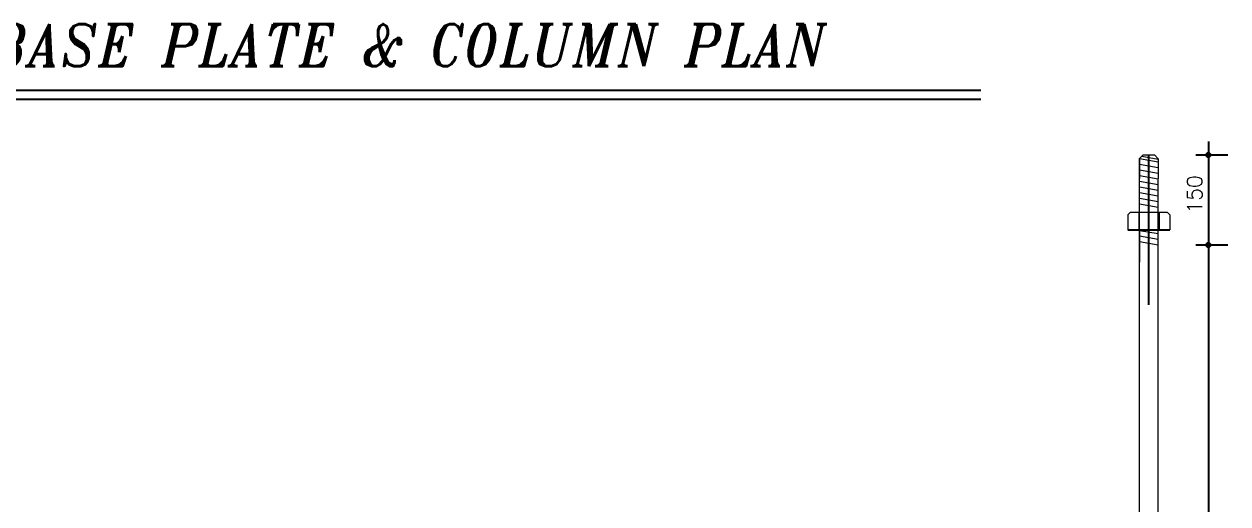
# Model space of a CAD drawing. Header units: inches. Extents: x 460503 to 460688, y 47570 to 48852.
# Drawn here: x 460525.59 to 460545.66, y 48665.38 to 48673.38 of the extents above; entities that cross this region are included whole.
import ezdxf

# ---------------------------------------------------------------- set-up
doc = ezdxf.new("R2010")
doc.units = ezdxf.units.IN
doc.header["$MEASUREMENT"] = 0
for name, color, linetype in [('1R', 1, 'Continuous'), ('3G', 3, 'Continuous'), ('4C', 4, 'Continuous'), ('6M', 6, 'Continuous')]:
    doc.layers.add(name, color=color, linetype=linetype)
doc.layers.add('2', color=2, linetype='Continuous', lineweight=9)
doc.styles.add('ITALICT', font='italict')
doc.styles.add('ROMANS', font='ROMANS', dxfattribs={"width": 0.8})

msp = doc.modelspace()

# ---------------------------------------------------------------- linework, layer by layer
at = {"color": 2}
for p, q in [((460543.99425605, 48669.95446031), (460544.19094921, 48669.95446031)), ((460544.19094921, 48669.95446031), (460544.50344921, 48669.95446031)), ((460544.50344921, 48669.95446031), (460544.69850786, 48669.95455578))]:
    msp.add_line(p, q, dxfattribs=at)
at = {"layer": '1R'}
for p, q in [((460545.33815073, 48671.42689343), (460545.33815073, 48655.52631019)), ((460544.34719921, 48668.70446031), (460544.34719921, 48671.20446031)), ((460545.1289045, 48671.20093855), (460545.66454107, 48671.20093855)), ((460545.1289045, 48669.70093855), (460545.66454107, 48669.70093855))]:
    msp.add_line(p, q, dxfattribs=at)
at = {"layer": '2'}
for p, q in [((460544.25351871, 48671.20254065), (460544.19094921, 48671.13990985)), ((460544.23076583, 48671.17976548), (460544.50226069, 48671.13203065)), ((460544.25182632, 48671.2008466), (460544.43962678, 48671.20093855)), ((460544.43962678, 48671.20093855), (460544.50225758, 48671.13836905)), ((460544.18925589, 48671.14011778), (460544.50228367, 48671.08508054)), ((460544.18930186, 48671.04621755), (460544.50232965, 48670.99118031)), ((460544.19094921, 48655.70093855), (460544.19094921, 48671.13990985)), ((460544.19094921, 48671.13990985), (460544.19111011, 48670.81125905)), ((460544.50225758, 48671.13836905), (460544.50241849, 48670.80971824)), ((460544.18934783, 48670.95231732), (460544.50237562, 48670.89728008)), ((460544.18939381, 48670.85841709), (460544.50344921, 48670.80319917)), ((460544.18939381, 48670.76452494), (460544.50344921, 48670.70930703)), ((460544.50344921, 48655.70093855), (460544.50344921, 48670.80319917)), ((460544.18939381, 48670.6706328), (460544.50344921, 48670.61541488)), ((460544.18939381, 48670.57674065), (460544.50344921, 48670.52152273)), ((460544.18939381, 48670.4828485), (460544.50344921, 48670.42763059)), ((460544.18939381, 48670.38895636), (460544.50344921, 48670.33373844)), ((460543.99413551, 48670.20066552), (460544.04106264, 48670.24763862)), ((460543.99413551, 48670.20066552), (460543.99425605, 48669.95446031)), ((460544.04106264, 48670.24763862), (460544.65141413, 48670.24793745)), ((460544.17677759, 48670.24770507), (460544.17692116, 48669.95446031)), ((460544.51569917, 48670.247871), (460544.51584282, 48669.95446031)), ((460544.69838723, 48670.20101032), (460544.65141413, 48670.24793745)), ((460544.69838723, 48670.20101032), (460544.69850791, 48669.95446031)), ((460544.18960928, 48669.95427307), (460544.18987333, 48669.41493895)), ((460544.18961412, 48669.94438422), (460544.5026419, 48669.88934698)), ((460544.18966009, 48669.85048399), (460544.50268788, 48669.79544675)), ((460544.18970607, 48669.75658376), (460544.50273385, 48669.70154653))]:
    msp.add_line(p, q, dxfattribs=at)
at = {"layer": '3G', "linetype": 'ByBlock'}
msp.add_line((460522.28829713, 48672.13296763, -0.00000026), (460541.54232474, 48672.13296763, -0.00000026), dxfattribs=at)
at = {"layer": '3G'}
msp.add_line((460522.30111809, 48672.13296763, -0.00000026), (460541.54232474, 48672.13296763, -0.00000026), dxfattribs=at)
at = {"layer": '6M', "color": 4}
msp.add_line((460522.28829713, 48672.28353475, -0.00000026), (460541.54232474, 48672.28353475, -0.00000026), dxfattribs=at)
at = {"layer": '6M'}
for centre in [(460545.33815073, 48671.20093855), (460545.33815073, 48669.70093855)]:
    msp.add_circle(centre, 0.03787945, dxfattribs=at)

# ---------------------------------------------------------------- texts
at = {"layer": '3G', "style": 'ROMANS'}
msp.add_text('150', height=0.25, rotation=90, dxfattribs=at).set_placement((460545.23452756, 48670.22204174))
at = {"layer": '4C', "style": 'ITALICT', "width": 0.9}
msp.add_text('BASE PLATE & COLUMN PLAN', height=0.7, dxfattribs=at).set_placement((460525.01602594, 48672.68270126, -0.00000026))

doc.saveas('drawing.dxf')
